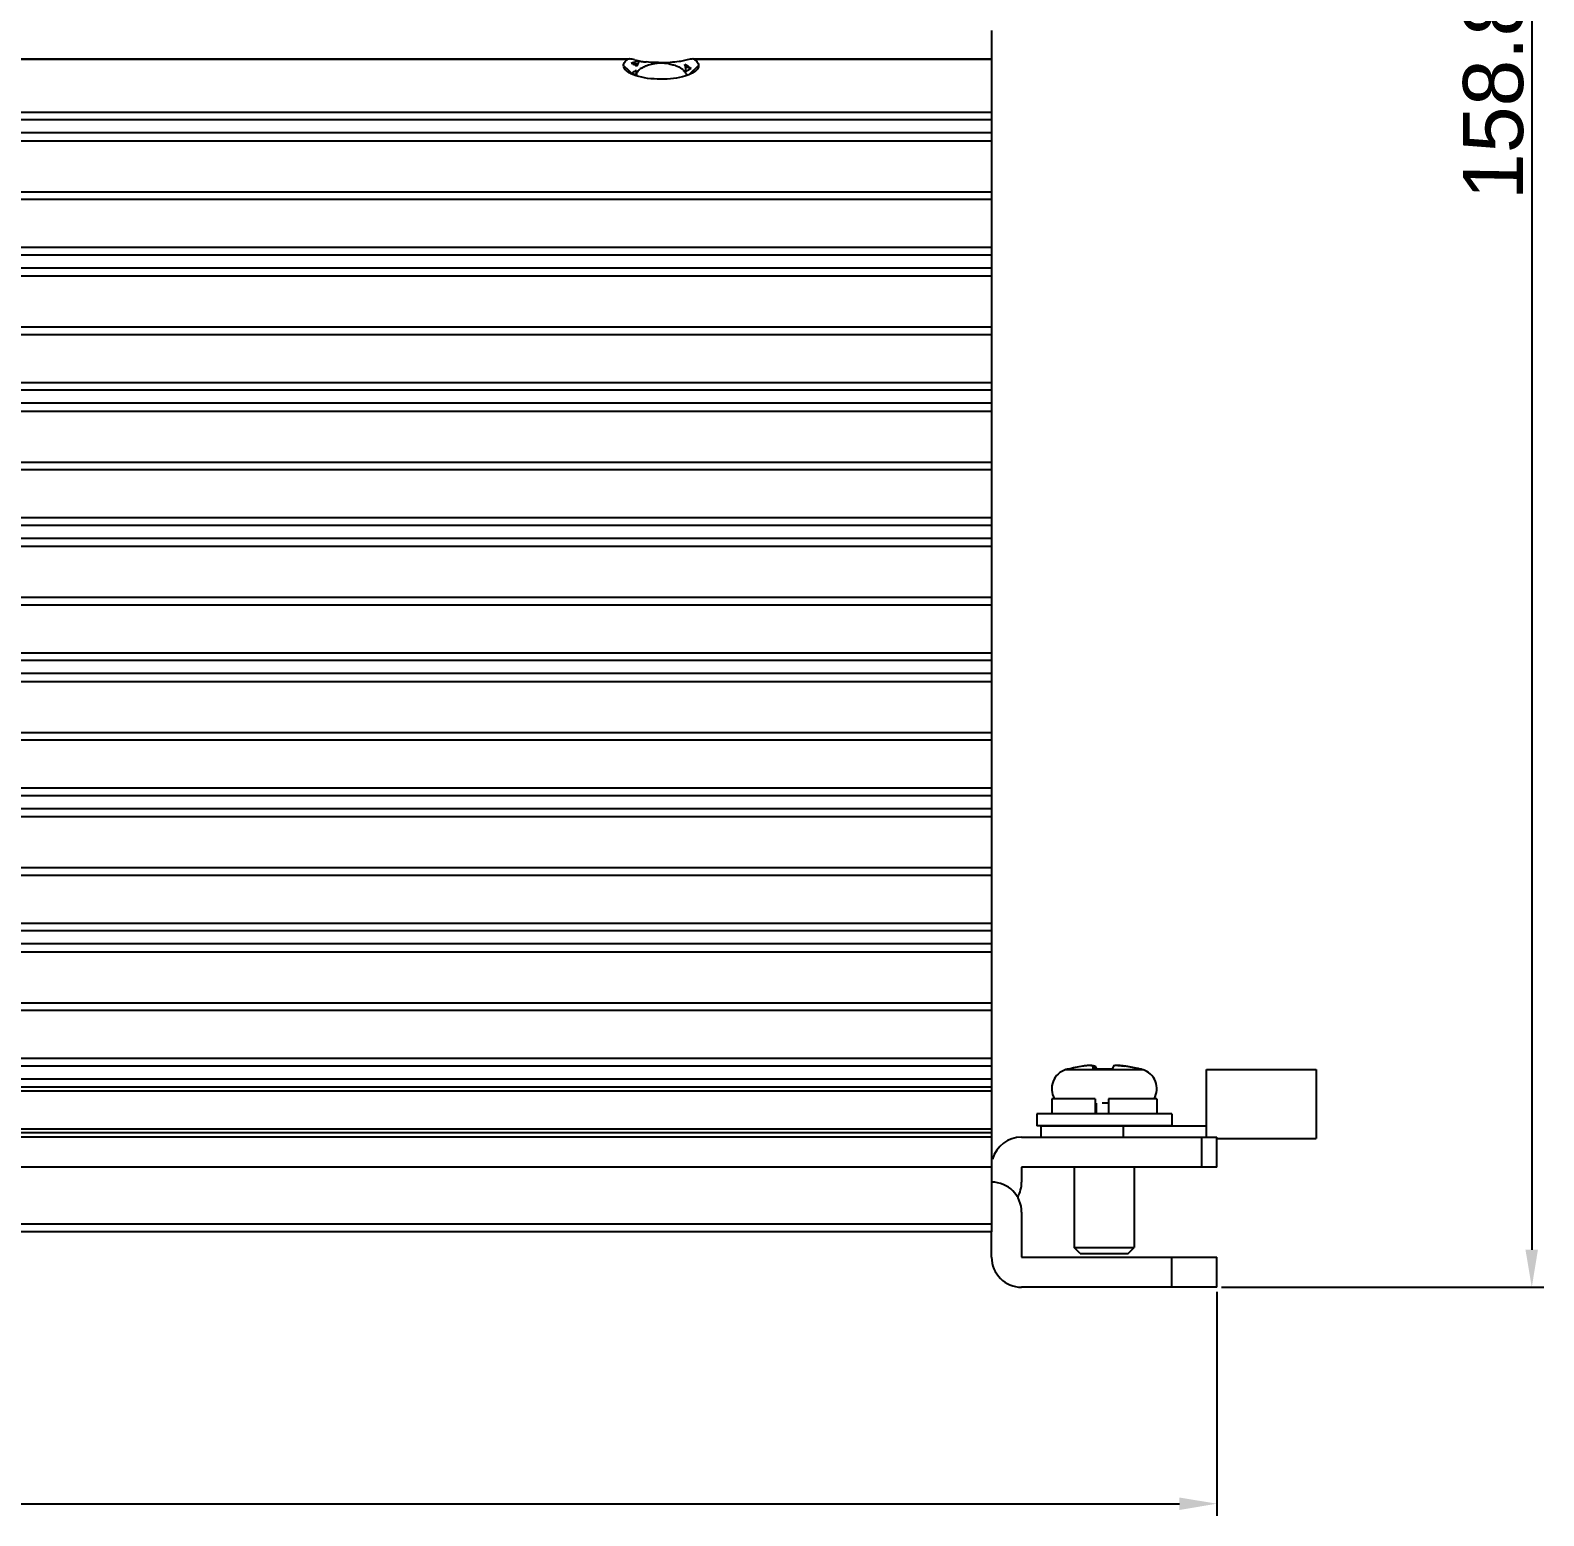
# Model space of a CAD drawing. Header units: millimetres. Extents: x 509 to 5579, y -1329 to 587.
# Drawn here: x 1491.8 to 1592.6, y -1204.9 to -1105.9 of the extents above; entities that cross this region are included whole.
import ezdxf

# ---------------------------------------------------------------- set-up
doc = ezdxf.new("R2010")
doc.units = ezdxf.units.MM
doc.header["$PDMODE"] = 3
doc.header["$PDSIZE"] = 1
doc.layers.get('0').update_dxf_attribs({"linetype": 'CONTINUOUS'})
doc.layers.get('Defpoints').update_dxf_attribs({"linetype": 'CONTINUOUS'})
doc.layers.add('Dim', color=1, linetype='CONTINUOUS')
doc.styles.add('OMI-1', font='arial.ttf', dxfattribs={"oblique": 1})
doc.dimstyles.new('1', dxfattribs={"dimtxt": 4, "dimasz": 2.5, "dimexe": 0.8, "dimexo": 0.3, "dimgap": 0.5, "dimtad": 1, "dimtoh": 1, "dimdec": 1, "dimzin": 0, "dimdsep": 46, "dimtxsty": 'OMI-1', "dimcen": 0, "dimclrd": 256, "dimclre": 256, "dimclrt": 256, "dimadec": 0, "dimazin": 0, "dimtfac": 0.8, "dimtdec": 1, "dimtix": 1, "dimtmove": 0, "dimatfit": 3, "dimfxl": 1, "dimtolj": 1, "dimtzin": 0, "dimarcsym": 0})

# ---------------------------------------------------------------- blocks, each defined once
blk = doc.blocks.new('*D4314')
at = {"layer": 'Defpoints', "color": 0}
for p in [(1515.73, -1030.89), (1570.83, -1189.64), (1591.79, -1189.64)]:
    blk.add_point(p, dxfattribs=at)
at = {"layer": 'Dim', "lineweight": -2}
for p, q in [((1516.03, -1030.89), (1592.59, -1030.89)), ((1591.79, -1033.39), (1591.79, -1187.14)), ((1571.13, -1189.64), (1592.59, -1189.64))]:
    blk.add_line(p, q, dxfattribs=at)
at = {"layer": 'Dim'}
for points in [[(1592.2, -1033.39), (1591.37, -1033.39), (1591.79, -1030.89)], [(1591.37, -1187.14), (1592.2, -1187.14), (1591.79, -1189.64)]]:
    blk.add_solid(points, dxfattribs=at)
at = {"layer": 'Dim', "insert": (1589.24, -1110.26), "char_height": 4, "attachment_point": 5, "rotation": 90, "style": 'OMI-1'}
blk.add_mtext('\\A1;158.8', dxfattribs=at)
blk = doc.blocks.new('*D4328')
at = {"layer": 'Defpoints', "color": 0}
for p in [(1374.83, -1189.64), (1570.83, -1189.64), (1570.83, -1204.05)]:
    blk.add_point(p, dxfattribs=at)
at = {"layer": 'Dim', "lineweight": -2}
for p, q in [((1374.83, -1189.94), (1374.83, -1204.85)), ((1570.83, -1189.94), (1570.83, -1204.85)), ((1377.33, -1204.05), (1568.33, -1204.05))]:
    blk.add_line(p, q, dxfattribs=at)
at = {"layer": 'Dim'}
for points in [[(1377.33, -1203.64), (1377.33, -1204.47), (1374.83, -1204.05)], [(1568.33, -1204.47), (1568.33, -1203.64), (1570.83, -1204.05)]]:
    blk.add_solid(points, dxfattribs=at)
at = {"layer": 'Dim', "insert": (1472.83, -1201.51), "char_height": 4, "attachment_point": 5, "style": 'OMI-1'}
blk.add_mtext('\\A1;196.0', dxfattribs=at)

msp = doc.modelspace()

# ---------------------------------------------------------------- linework, layer by layer
at = {"linetype": 'Continuous'}
for p, q in [((1555.832, -1105.947), (1555.832, -1176.301)), ((1414.935, -1107.855), (1531.728, -1107.855)), ((1531.599, -1107.885), (1415.065, -1107.885)), ((1533.835, -1108.096), (1533.835, -1108.135)), ((1535.935, -1107.855), (1555.832, -1107.855)), ((1555.832, -1107.885), (1536.065, -1107.885)), ((1531.332, -1108.294), (1531.687, -1108.627)), ((1531.687, -1108.627), (1531.954, -1108.878)), ((1532.219, -1108.337), (1532.158, -1108.302)), ((1532.177, -1108.66), (1532.177, -1108.975)), ((1532.186, -1108.818), (1532.186, -1109)), ((1536.332, -1108.294), (1535.71, -1108.878)), ((1555.832, -1111.415), (1390.832, -1111.415)), ((1555.832, -1111.914), (1390.832, -1111.914)), ((1555.832, -1112.773), (1390.832, -1112.773)), ((1390.832, -1113.303), (1555.832, -1113.303)), ((1555.832, -1116.714), (1390.832, -1116.714)), ((1555.832, -1117.212), (1390.832, -1117.212)), ((1555.832, -1120.415), (1390.832, -1120.415)), ((1555.832, -1120.914), (1390.832, -1120.914)), ((1555.832, -1121.773), (1390.832, -1121.773)), ((1390.832, -1122.303), (1555.832, -1122.303)), ((1555.832, -1125.714), (1390.832, -1125.714)), ((1555.832, -1126.212), (1390.832, -1126.212)), ((1555.832, -1129.415), (1390.832, -1129.415)), ((1555.832, -1129.914), (1390.832, -1129.914)), ((1555.832, -1130.773), (1390.832, -1130.773)), ((1390.832, -1131.303), (1555.832, -1131.303)), ((1555.832, -1134.714), (1390.832, -1134.714)), ((1555.832, -1135.212), (1390.832, -1135.212)), ((1555.832, -1138.415), (1390.832, -1138.415)), ((1555.832, -1138.914), (1390.832, -1138.914)), ((1555.832, -1139.773), (1390.832, -1139.773)), ((1390.832, -1140.303), (1555.832, -1140.303)), ((1555.832, -1143.714), (1390.832, -1143.714)), ((1555.832, -1144.212), (1390.832, -1144.212)), ((1555.832, -1147.415), (1390.832, -1147.415)), ((1555.832, -1147.914), (1390.832, -1147.914)), ((1555.832, -1148.773), (1390.832, -1148.773)), ((1390.832, -1149.303), (1555.832, -1149.303)), ((1555.832, -1152.714), (1390.832, -1152.714)), ((1555.832, -1153.212), (1390.832, -1153.212)), ((1555.832, -1156.415), (1390.832, -1156.415)), ((1555.832, -1156.914), (1390.832, -1156.914)), ((1555.832, -1157.773), (1390.832, -1157.773)), ((1390.832, -1158.303), (1555.832, -1158.303)), ((1555.832, -1161.714), (1390.832, -1161.714)), ((1555.832, -1162.212), (1390.832, -1162.212)), ((1555.832, -1165.415), (1390.832, -1165.415)), ((1555.832, -1165.914), (1390.832, -1165.914)), ((1555.832, -1166.773), (1390.832, -1166.773)), ((1390.832, -1167.303), (1555.832, -1167.303)), ((1555.832, -1170.714), (1390.832, -1170.714)), ((1555.832, -1171.212), (1390.832, -1171.212)), ((1555.832, -1174.415), (1390.832, -1174.415)), ((1555.832, -1174.914), (1390.832, -1174.914)), ((1560.86, -1175.126), (1560.782, -1175.148)), ((1560.782, -1175.148), (1565.882, -1175.148)), ((1560.916, -1175.126), (1560.86, -1175.126)), ((1563.858, -1175.126), (1562.586, -1175.126)), ((1562.595, -1174.917), (1562.632, -1175.126)), ((1562.595, -1174.922), (1562.595, -1174.917)), ((1562.631, -1175.126), (1562.595, -1174.922)), ((1562.761, -1175.126), (1562.725, -1174.922)), ((1564.776, -1174.932), (1564.776, -1174.922)), ((1565.805, -1175.126), (1565.689, -1175.126)), ((1565.805, -1175.126), (1565.882, -1175.148)), ((1570.132, -1175.138), (1577.432, -1175.138)), ((1570.132, -1179.638), (1570.132, -1175.138)), ((1577.432, -1175.138), (1577.432, -1179.738)), ((1555.832, -1175.773), (1390.832, -1175.773)), ((1390.832, -1176.303), (1555.832, -1176.303)), ((1410.624, -1176.563), (1555.832, -1176.563)), ((1555.832, -1176.303), (1555.832, -1176.562)), ((1555.832, -1176.569), (1555.832, -1179.093)), ((1562.723, -1177.088), (1559.832, -1177.088)), ((1562.723, -1177.088), (1562.723, -1178.088)), ((1562.788, -1177.388), (1562.788, -1178.088)), ((1563.622, -1177.388), (1563.191, -1177.388)), ((1566.832, -1177.088), (1563.622, -1177.088)), ((1563.622, -1177.088), (1563.622, -1178.088)), ((1566.832, -1177.088), (1566.832, -1178.088)), ((1567.832, -1178.088), (1558.832, -1178.088)), ((1567.832, -1178.088), (1567.832, -1178.888)), ((1555.832, -1179.638), (1390.832, -1179.638)), ((1555.832, -1179.357), (1390.901, -1179.357)), ((1410.792, -1179.093), (1555.832, -1179.093)), ((1555.832, -1179.093), (1555.832, -1185.938)), ((1557.832, -1179.638), (1570.832, -1179.638)), ((1567.832, -1178.888), (1558.832, -1178.888)), ((1564.602, -1179.638), (1564.602, -1178.888)), ((1569.832, -1181.638), (1569.832, -1179.638)), ((1570.832, -1181.638), (1570.832, -1179.638)), ((1570.832, -1179.738), (1577.432, -1179.738)), ((1555.832, -1181.638), (1390.832, -1181.638)), ((1570.832, -1181.638), (1557.832, -1181.638)), ((1557.832, -1181.638), (1557.832, -1182.638)), ((1561.332, -1181.638), (1561.332, -1186.988)), ((1565.332, -1181.638), (1565.332, -1186.988)), ((1557.832, -1184.638), (1557.832, -1187.638)), ((1555.832, -1185.438), (1390.832, -1185.438)), ((1555.832, -1185.938), (1390.832, -1185.938)), ((1555.832, -1187.638), (1555.832, -1185.938)), ((1557.832, -1187.638), (1570.832, -1187.638)), ((1561.332, -1186.988), (1565.332, -1186.988)), ((1561.732, -1187.388), (1561.332, -1186.988)), ((1561.732, -1187.388), (1564.932, -1187.388)), ((1564.932, -1187.388), (1565.332, -1186.988)), ((1567.832, -1189.638), (1567.832, -1187.638)), ((1570.832, -1189.638), (1570.832, -1187.638)), ((1570.832, -1189.638), (1557.832, -1189.638))]:
    msp.add_line(p, q, dxfattribs=at)
at = {"color": 7, "linetype": 'Continuous'}
for p, q in [((1559.832, -1177.088), (1559.832, -1178.088)), ((1558.832, -1178.088), (1558.832, -1178.888))]:
    msp.add_line(p, q, dxfattribs=at)
at = {"color": 2, "linetype": 'Continuous'}
for p, q in [((1559.132, -1178.888), (1570.132, -1178.888)), ((1559.132, -1179.638), (1559.132, -1178.888))]:
    msp.add_line(p, q, dxfattribs=at)
at = {"linetype": 'Continuous'}
for centre, radius, start, end in [((1547.836, -1080.264), 32.124, 240.14969, 240.27802), ((1549.747, -1076.907), 35.987, 240.28526, 240.73985), ((1533.067, -1104.38), 3.672, 254.5442, 255.24026), ((1533.084, -1104.315), 3.738, 255.2403, 255.92548), ((1533.132, -1104.115), 3.944, 255.94543, 258.56212), ((1533.198, -1097.774), 10.455, 264.66735, 264.90922), ((1533.305, -1108.637), 1.126, 154.55797, 161.16964), ((1533.287, -1112.325), 4.444, 102.16542, 103.39703), ((1533.309, -1108.64), 1.131, 151.2999, 154.55182), ((1533.317, -1108.644), 1.14, 149.32013, 151.3005), ((1533.332, -1108.653), 1.157, 144.95346, 149.31227), ((1533.232, -1103.612), 4.458, 259.03682, 261.01533), ((1533.38, -1102.643), 5.438, 261.07247, 264.37924), ((1533.82, -1111.158), 3.022, 95.18279, 97.89689), ((1533.832, -1111.29), 3.154, 89.95518, 95.19223), ((1533.831, -1093.965), 14.132, 269.34058, 270.01685), ((1533.834, -1093.976), 14.12, 270.00235, 270.83088), ((1533.832, -1111.303), 3.167, 86.85579, 89.9505), ((1533.842, -1111.164), 3.028, 80.47984, 86.90184), ((1533.884, -1096.829), 11.266, 270.79027, 272.8406), ((1540.972, -1095.782), 15.845, 235.1262, 235.29505), ((1541.148, -1095.527), 16.154, 235.29504, 235.4607), ((1541.609, -1094.856), 16.968, 235.46469, 236.0955), ((1532.804, -1110.035), 1.551, 114.54389, 116.17622), ((1532.641, -1109.048), 0.509, 167.67133, 169.68588), ((1532.294, -1108.872), 0.164, 204.27662, 208.13013), ((1532.871, -1110.18), 1.71, 113.92458, 114.56004), ((1533.468, -1108.66), 1.292, 178.11192, 180.00344), ((1533.531, -1108.659), 1.354, 180.03389, 185.30052), ((1533.6, -1108.653), 1.423, 185.27202, 186.65054), ((1533.312, -1108.64), 1.134, 161.1747, 164.51114), ((1533.234, -1109.566), 1.311, 122.11351, 127.08094), ((1534.511, -1109.453), 1.172, 49.54872, 54.39668), ((1534.35, -1110.639), 2.632, 63.92952, 66.27111), ((1534.361, -1108.638), 1.125, 20.28545, 21.28062), ((1534.359, -1108.638), 1.127, 15.25975, 20.28072), ((1534.347, -1108.642), 1.14, 12.93579, 15.25924), ((1528.827, -1096.411), 13.944, 298.53379, 299.3222), ((1534.522, -1110.285), 2.239, 62.08991, 63.91456), ((1534.671, -1110.005), 1.922, 59.89057, 62.09949), ((1534.813, -1109.759), 1.638, 57.84694, 59.88545), ((1528.946, -1096.623), 13.701, 299.32146, 300.12627), ((1561.146, -1176.411), 1.314, 106.09161, 211.00174), ((1563.294, -1184.031), 9.217, 98.77256, 104.95051), ((1564.021, -1179.803), 4.939, 81.77904, 82.34571), ((1563.297, -1184.124), 9.311, 75.10971, 81.24547), ((1564.001, -1179.941), 5.079, 81.22555, 81.77999), ((1563.37, -1184.032), 9.218, 75.40208, 81.22732), ((1563.375, -1184.009), 9.195, 75.04617, 75.39916), ((1565.518, -1176.411), 1.314, 328.99826, 73.90839), ((1557.832, -1181.638), 2, 90, 165), ((1555.832, -1184.638), 2, 0, 90), ((1555.832, -1182.638), 2, 330, 0), ((1557.832, -1187.638), 2, 180, 270)]:
    msp.add_arc(centre, radius, start, end, dxfattribs=at)
for points, knots in [([(1531.332, -1108.294), (1531.332, -1108.22), (1531.395, -1108.053), (1531.523, -1107.939), (1531.599, -1107.885)], [0, 0, 0, 0, 0.4409982, 1, 1, 1, 1]), ([(1531.728, -1107.855), (1531.716, -1107.855), (1531.672, -1107.856), (1531.625, -1107.866), (1531.599, -1107.885)], [0, 0, 0, 0, 0.2809573, 1, 1, 1, 1]), ([(1532.088, -1107.919), (1532.026, -1107.902), (1531.908, -1107.872), (1531.786, -1107.855), (1531.728, -1107.855)], [0, 0, 0, 0, 0.5279664, 1, 1, 1, 1]), ([(1531.847, -1108.126), (1531.877, -1108.115), (1532.011, -1108.066), (1532.149, -1108.028), (1532.257, -1108.003)], [0, 0, 0, 0, 0.2256274, 1, 1, 1, 1]), ([(1531.939, -1108.149), (1531.958, -1108.152), (1532.053, -1108.167), (1532.149, -1108.177), (1532.227, -1108.184)], [0, 0, 0, 0, 0.1945993, 1, 1, 1, 1]), ([(1532.35, -1107.981), (1532.346, -1107.989), (1532.333, -1108.013), (1532.328, -1108.045), (1532.336, -1108.063)], [0, 0, 0, 0, 0.3009939, 1, 1, 1, 1]), ([(1533.668, -1108.095), (1533.599, -1108.095), (1533.325, -1108.089), (1533.051, -1108.075), (1532.847, -1108.055)], [0, 0, 0, 0, 0.253798, 1, 1, 1, 1]), ([(1532.872, -1108.294), (1532.912, -1108.28), (1533.086, -1108.222), (1533.266, -1108.184), (1533.405, -1108.165)], [0, 0, 0, 0, 0.2362346, 1, 1, 1, 1]), ([(1534.343, -1108.177), (1534.37, -1108.182), (1534.477, -1108.202), (1534.584, -1108.228), (1534.661, -1108.251)], [0, 0, 0, 0, 0.2543487, 1, 1, 1, 1]), ([(1535.219, -1108), (1535.156, -1108.011), (1534.899, -1108.051), (1534.639, -1108.072), (1534.442, -1108.082)], [0, 0, 0, 0, 0.2442214, 1, 1, 1, 1]), ([(1535.935, -1107.855), (1535.878, -1107.855), (1535.756, -1107.872), (1535.638, -1107.902), (1535.576, -1107.919)], [0, 0, 0, 0, 0.4718209, 1, 1, 1, 1]), ([(1536.066, -1107.885), (1536.058, -1107.879), (1536.017, -1107.858), (1535.97, -1107.855), (1535.935, -1107.855)], [0, 0, 0, 0, 0.2210153, 1, 1, 1, 1]), ([(1536.213, -1108.015), (1536.249, -1108.056), (1536.308, -1108.142), (1536.332, -1108.246), (1536.332, -1108.294)], [0, 0, 0, 0, 0.5340703, 1, 1, 1, 1]), ([(1531.482, -1108.604), (1531.437, -1108.559), (1531.363, -1108.465), (1531.332, -1108.347), (1531.332, -1108.294)], [0, 0, 0, 0, 0.5406231, 1, 1, 1, 1]), ([(1532.001, -1108.913), (1531.897, -1108.872), (1531.713, -1108.787), (1531.546, -1108.668), (1531.482, -1108.604)], [0, 0, 0, 0, 0.5488544, 1, 1, 1, 1]), ([(1531.912, -1108.781), (1531.918, -1108.775), (1531.944, -1108.751), (1531.972, -1108.73), (1531.995, -1108.715)], [0, 0, 0, 0, 0.2285217, 1, 1, 1, 1]), ([(1535.261, -1109.04), (1534.996, -1109.107), (1534.434, -1109.195), (1533.582, -1109.217), (1532.757, -1109.135), (1532.234, -1109.004), (1532.001, -1108.913)], [0, 0, 0, 0, 0.2486153, 0.5140806, 0.7726105, 1, 1, 1, 1]), ([(1532.028, -1108.862), (1532.039, -1108.864), (1532.088, -1108.87), (1532.138, -1108.875), (1532.176, -1108.879)], [0, 0, 0, 0, 0.2257994, 1, 1, 1, 1]), ([(1532.232, -1108.738), (1532.24, -1108.725), (1532.279, -1108.672), (1532.324, -1108.623), (1532.361, -1108.589)], [0, 0, 0, 0, 0.237646, 1, 1, 1, 1]), ([(1532.538, -1108.455), (1532.562, -1108.44), (1532.669, -1108.377), (1532.783, -1108.327), (1532.872, -1108.294)], [0, 0, 0, 0, 0.2339513, 1, 1, 1, 1]), ([(1534.661, -1108.251), (1534.711, -1108.266), (1534.897, -1108.328), (1535.076, -1108.416), (1535.193, -1108.5)], [0, 0, 0, 0, 0.2662791, 1, 1, 1, 1]), ([(1536.181, -1108.605), (1536.076, -1108.71), (1535.774, -1108.887), (1535.448, -1108.993), (1535.261, -1109.04)], [0, 0, 0, 0, 0.4354139, 1, 1, 1, 1]), ([(1535.271, -1108.561), (1535.297, -1108.583), (1535.386, -1108.667), (1535.46, -1108.77), (1535.494, -1108.853)], [0, 0, 0, 0, 0.2726158, 1, 1, 1, 1]), ([(1535.46, -1108.394), (1535.478, -1108.395), (1535.541, -1108.401), (1535.604, -1108.409), (1535.649, -1108.415)], [0, 0, 0, 0, 0.279806, 1, 1, 1, 1]), ([(1535.649, -1108.415), (1535.656, -1108.415), (1535.681, -1108.419), (1535.707, -1108.423), (1535.725, -1108.426)], [0, 0, 0, 0, 0.2736815, 1, 1, 1, 1]), ([(1535.685, -1108.373), (1535.698, -1108.381), (1535.745, -1108.412), (1535.791, -1108.446), (1535.823, -1108.473)], [0, 0, 0, 0, 0.2687121, 1, 1, 1, 1]), ([(1536.332, -1108.294), (1536.332, -1108.348), (1536.3, -1108.466), (1536.226, -1108.56), (1536.181, -1108.605)], [0, 0, 0, 0, 0.4607487, 1, 1, 1, 1]), ([(1562.595, -1174.917), (1562.594, -1174.913), (1562.59, -1174.906), (1562.577, -1174.897), (1562.559, -1174.89), (1562.524, -1174.882), (1562.465, -1174.876), (1562.378, -1174.874), (1562.273, -1174.878), (1562.154, -1174.888), (1562.024, -1174.902), (1561.934, -1174.915), (1561.888, -1174.922)], [0, 0, 0, 0, 0.0150837, 0.0347653, 0.0612652, 0.0953765, 0.1868878, 0.3080784, 0.4553344, 0.6237067, 0.8073603, 1, 1, 1, 1]), ([(1562.435, -1174.876), (1562.449, -1174.875), (1562.499, -1174.875), (1562.549, -1174.876), (1562.585, -1174.879)], [0, 0, 0, 0, 0.2773987, 1, 1, 1, 1]), ([(1562.585, -1174.879), (1562.604, -1174.88), (1562.636, -1174.884), (1562.674, -1174.892), (1562.697, -1174.9), (1562.713, -1174.908), (1562.722, -1174.916), (1562.725, -1174.922)], [0, 0, 0, 0, 0.3676112, 0.6544937, 0.76769, 0.8616189, 1, 1, 1, 1]), ([(1562.586, -1175.126), (1562.586, -1175.088), (1562.587, -1175.019), (1562.591, -1174.951), (1562.595, -1174.922)], [0, 0, 0, 0, 0.5633405, 1, 1, 1, 1]), ([(1562.725, -1174.922), (1562.739, -1174.951), (1562.767, -1175.019), (1562.792, -1175.087), (1562.806, -1175.126)], [0, 0, 0, 0, 0.4410331, 1, 1, 1, 1]), ([(1563.939, -1174.922), (1563.925, -1174.951), (1563.897, -1175.019), (1563.872, -1175.087), (1563.858, -1175.126)], [0, 0, 0, 0, 0.4410331, 1, 1, 1, 1]), ([(1564.714, -1174.922), (1564.62, -1174.907), (1564.483, -1174.89), (1564.306, -1174.878), (1564.192, -1174.874), (1564.096, -1174.877), (1564.028, -1174.884), (1563.987, -1174.893), (1563.964, -1174.901), (1563.948, -1174.91), (1563.941, -1174.918), (1563.939, -1174.922)], [0, 0, 0, 0, 0.3611669, 0.5266193, 0.6737699, 0.7973596, 0.8933973, 0.9303988, 0.9600363, 0.9827809, 1, 1, 1, 1]), ([(1564.229, -1174.876), (1564.26, -1174.875), (1564.327, -1174.875), (1564.477, -1174.884), (1564.596, -1174.897), (1564.679, -1174.908)], [0, 0, 0, 0, 0.2043377, 0.4443557, 1, 1, 1, 1])]:
    msp.add_open_spline(points, degree=3, knots=knots, dxfattribs=at)
for points in [[(1535.576, -1107.919), (1535.459, -1107.951), (1535.339, -1107.978), (1535.219, -1108)], [(1536.065, -1107.885), (1536.093, -1107.905), (1536.12, -1107.926), (1536.146, -1107.949)], [(1536.146, -1107.949), (1536.169, -1107.97), (1536.192, -1107.992), (1536.213, -1108.015)], [(1531.995, -1108.715), (1532.011, -1108.704), (1532.028, -1108.693), (1532.045, -1108.684)], [(1532.045, -1108.684), (1532.07, -1108.669), (1532.095, -1108.656), (1532.12, -1108.644)], [(1532.186, -1108.818), (1532.199, -1108.79), (1532.215, -1108.764), (1532.232, -1108.738)], [(1532.361, -1108.589), (1532.388, -1108.565), (1532.415, -1108.542), (1532.444, -1108.52)], [(1535.488, -1108.662), (1535.488, -1108.569), (1535.478, -1108.476), (1535.457, -1108.386)], [(1535.494, -1108.853), (1535.508, -1108.888), (1535.518, -1108.924), (1535.525, -1108.961)]]:
    msp.add_open_spline(points, degree=3, dxfattribs=at)

# ---------------------------------------------------------------- dimensions: what is measured, and where the dimension line sits
at = {"layer": 'Dim'}
dim = msp.add_linear_dim(base=(1591.785262369, -1189.637594454), p1=(1515.732097018, -1030.887594454), p2=(1570.832097018, -1189.637594454), angle=90, dimstyle='1', dxfattribs=at)
dim.commit()
dim.dimension.update_dxf_attribs({"geometry": '*D4314', "text_midpoint": (1589.242970418, -1110.262594454)})
at = {"layer": 'Dim', "color": 1}
dim = msp.add_linear_dim(base=(1570.832, -1204.053), p1=(1374.832, -1189.638), p2=(1570.832, -1189.638), dimstyle='1', dxfattribs=at)
dim.commit()
dim.dimension.update_dxf_attribs({"geometry": '*D4328', "text_midpoint": (1472.832, -1201.51)})

doc.saveas('drawing.dxf')
